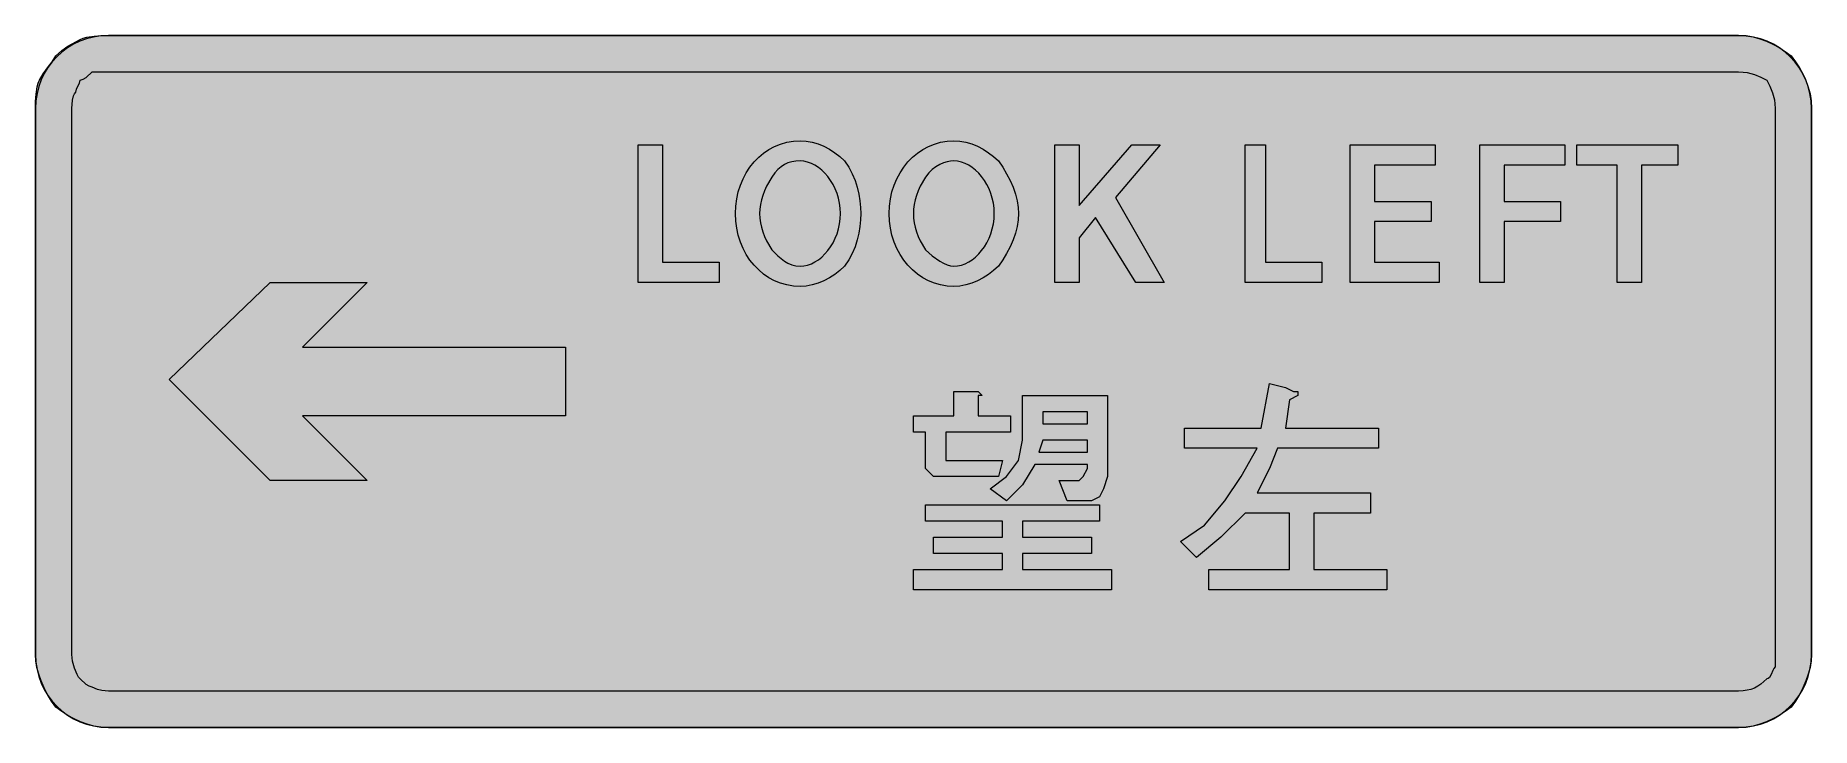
# Model space of a CAD drawing. Header units: metres. Extents: x 20 to 547, y 33 to 238.
import ezdxf

# ---------------------------------------------------------------- set-up
doc = ezdxf.new("R2010")
doc.units = ezdxf.units.M
for name, color, linetype, true_color in [('FILL_BLUE_0000FF', 7, 'Continuous', 0x0000ff), ('FILL_WHITE_FFFFFF', 7, 'Continuous', 0xffffff), ('STROKE_BLUE_0000FF', 7, 'Continuous', 0x0000ff)]:
    doc.layers.add(name, color=color, linetype=linetype, true_color=true_color)

msp = doc.modelspace()

# ---------------------------------------------------------------- hatches: boundary and pattern name
at = {"layer": 'FILL_BLUE_0000FF', "true_color": 0x0000ff}
h = msp.add_hatch(color=7, dxfattribs=at)
h.dxf.hatch_style = 1
h.paths.add_polyline_path([(526.51, 227.47), (527.7, 227.31), (529.86, 226.77), (531.79, 226), (533.61, 225.12), (534.49, 223.3), (535.26, 221.37), (535.8, 219.21), (535.96, 218.02), (536.01, 216.72), (536.01, 54.72), (536.01, 51.12), (535.61, 50.62), (535.3, 50.05), (534.81, 48.87), (534.32, 47.91), (534.01, 47.63), (533.61, 47.52), (531.79, 45.94), (530.85, 45.33), (529.86, 44.82), (528.82, 44.43), (527.7, 44.14), (526.51, 43.98), (525.21, 43.92), (41.61, 43.92), (40.69, 43.94), (39.66, 44.07), (38.4, 44.43), (36.81, 45.12), (35.91, 45.33), (35.01, 45.87), (33.21, 47.52), (32.76, 48.08), (32.33, 48.81), (31.56, 50.67), (31.02, 52.75), (30.81, 54.72), (30.81, 216.72), (30.96, 219.12), (31.32, 220.43), (31.61, 221.02), (32.01, 221.52), (32.2, 222.42), (32.61, 223.32), (33.02, 224.22), (33.21, 225.12), (34.11, 225.33), (35.01, 225.87), (36.81, 227.52), (41.61, 227.52), (525.21, 227.52), (526.51, 227.47)])
at = {"layer": 'FILL_WHITE_FFFFFF', "true_color": 0xffffff}
h = msp.add_hatch(color=7, dxfattribs=at)
h.dxf.hatch_style = 1
h.paths.add_polyline_path([(527.41, 238.21), (529.5, 237.89), (531.52, 237.37), (533.46, 236.67), (535.35, 235.8), (537.19, 234.78), (539.01, 233.61), (540.81, 232.32), (542.1, 230.52), (543.27, 228.7), (544.29, 226.86), (545.16, 224.97), (545.86, 223.03), (546.38, 221.01), (546.7, 218.92), (546.81, 216.72), (546.81, 54.72), (546.7, 52.87), (546.38, 50.93), (545.86, 48.94), (545.16, 46.92), (544.29, 44.9), (543.27, 42.91), (542.1, 40.97), (540.81, 39.12), (539.01, 37.83), (537.19, 36.66), (535.35, 35.64), (533.46, 34.77), (531.52, 34.07), (529.5, 33.55), (527.41, 33.23), (525.21, 33.12), (41.61, 33.12), (39.41, 33.23), (37.32, 33.55), (35.3, 34.07), (33.36, 34.77), (31.47, 35.64), (29.63, 36.66), (27.81, 37.83), (26.01, 39.12), (24.72, 40.97), (23.55, 42.91), (22.53, 44.9), (21.66, 46.92), (20.96, 48.94), (20.44, 50.93), (20.12, 52.87), (20.01, 54.72), (20.01, 216.72), (20.03, 218.71), (20.16, 220.92), (20.52, 223.13), (20.81, 224.17), (21.21, 225.12), (22.3, 226.92), (23.61, 228.72), (24.92, 230.52), (26.01, 232.32), (27.81, 233.91), (29.61, 235.17), (33.21, 237.12), (34.16, 237.52), (35.2, 237.81), (37.41, 238.17), (39.62, 238.3), (41.61, 238.32), (525.21, 238.32), (527.41, 238.21)])
h = msp.add_hatch(color=7, dxfattribs=at)
h.dxf.hatch_style = 1
h.paths.add_polyline_path([(198.81, 205.92), (206.01, 205.92), (206.01, 171.12), (222.81, 171.12), (222.81, 165.12), (198.81, 165.12), (198.81, 205.92)])
h = msp.add_hatch(color=7, dxfattribs=at)
h.dxf.hatch_style = 1
h.paths.add_polyline_path([(250.39, 206.69), (252.15, 206.17), (253.86, 205.47), (255.52, 204.6), (257.1, 203.58), (258.61, 202.41), (260.01, 201.12), (261.25, 199.27), (262.28, 197.33), (263.11, 195.34), (263.76, 193.32), (264.24, 191.3), (264.57, 189.31), (264.75, 187.37), (264.81, 185.52), (264.75, 183.67), (264.57, 181.73), (264.24, 179.74), (263.76, 177.72), (263.11, 175.7), (262.28, 173.71), (261.25, 171.77), (260.01, 169.92), (258.61, 168.63), (257.1, 167.46), (255.52, 166.44), (253.86, 165.57), (252.15, 164.87), (250.39, 164.35), (248.61, 164.03), (246.81, 163.92), (244.81, 164.03), (242.88, 164.36), (241.03, 164.89), (239.25, 165.61), (237.57, 166.51), (235.99, 167.59), (234.52, 168.83), (233.16, 170.22), (231.93, 171.75), (230.84, 173.41), (229.89, 175.19), (229.09, 177.08), (228.46, 179.07), (227.99, 181.15), (227.71, 183.3), (227.61, 185.52), (227.71, 187.74), (227.99, 189.89), (228.46, 191.97), (229.09, 193.96), (229.89, 195.85), (230.84, 197.63), (231.93, 199.29), (233.16, 200.82), (234.52, 202.21), (235.99, 203.45), (237.57, 204.53), (239.25, 205.43), (241.03, 206.15), (242.88, 206.68), (244.81, 207.01), (246.81, 207.12), (248.61, 207.01), (250.39, 206.69)])
h.paths.add_polyline_path([(244.32, 200.88), (243.2, 200.55), (242.16, 200.07), (241.17, 199.42), (240.23, 198.59), (239.31, 197.56), (238.41, 196.32), (236.83, 193.62), (236.22, 192.27), (235.71, 190.92), (235.32, 189.57), (235.03, 188.22), (234.87, 186.87), (234.81, 185.52), (234.87, 184.17), (235.03, 182.82), (235.32, 181.47), (235.71, 180.12), (236.22, 178.77), (236.83, 177.42), (238.41, 174.72), (240.23, 172.96), (242.16, 171.42), (243.2, 170.81), (244.32, 170.33), (245.51, 170.03), (246.81, 169.92), (247.93, 170), (249.05, 170.25), (250.15, 170.64), (251.22, 171.18), (252.25, 171.85), (253.24, 172.64), (254.18, 173.55), (255.06, 174.57), (255.87, 175.69), (256.6, 176.89), (257.24, 178.18), (257.78, 179.54), (258.22, 180.96), (258.54, 182.44), (258.74, 183.96), (258.81, 185.52), (258.74, 187.08), (258.54, 188.6), (258.22, 190.08), (257.78, 191.5), (257.24, 192.86), (256.6, 194.15), (255.87, 195.35), (255.06, 196.47), (254.18, 197.49), (253.24, 198.4), (252.25, 199.19), (251.22, 199.86), (250.15, 200.4), (249.05, 200.79), (247.93, 201.04), (246.81, 201.12), (245.51, 201.06), (244.32, 200.88)], flags=16)
h = msp.add_hatch(color=7, dxfattribs=at)
h.dxf.hatch_style = 1
h.paths.add_polyline_path([(295.99, 206.69), (297.75, 206.17), (299.46, 205.47), (301.12, 204.6), (302.7, 203.58), (304.21, 202.41), (305.61, 201.12), (306.9, 199.27), (308.07, 197.33), (309.09, 195.34), (309.96, 193.32), (310.66, 191.3), (311.18, 189.31), (311.5, 187.37), (311.61, 185.52), (311.5, 183.67), (311.18, 181.73), (310.66, 179.74), (309.96, 177.72), (309.09, 175.7), (308.07, 173.71), (306.9, 171.77), (305.61, 169.92), (304.21, 168.63), (302.7, 167.46), (301.12, 166.44), (299.46, 165.57), (297.75, 164.87), (295.99, 164.35), (294.21, 164.03), (292.41, 163.92), (290.41, 164.03), (288.48, 164.36), (286.63, 164.89), (284.85, 165.61), (283.17, 166.51), (281.59, 167.59), (280.12, 168.83), (278.76, 170.22), (277.53, 171.75), (276.44, 173.41), (275.49, 175.19), (274.69, 177.08), (274.06, 179.07), (273.59, 181.15), (273.31, 183.3), (273.21, 185.52), (273.31, 187.74), (273.59, 189.89), (274.06, 191.97), (274.69, 193.96), (275.49, 195.85), (276.44, 197.63), (277.53, 199.29), (278.76, 200.82), (280.12, 202.21), (281.59, 203.45), (283.17, 204.53), (284.85, 205.43), (286.63, 206.15), (288.48, 206.68), (290.41, 207.01), (292.41, 207.12), (294.21, 207.01), (295.99, 206.69)])
h.paths.add_polyline_path([(290.42, 200.88), (289.33, 200.55), (288.21, 200.07), (287.09, 199.42), (286, 198.59), (284.96, 197.56), (284.01, 196.32), (282.43, 193.62), (281.82, 192.27), (281.31, 190.92), (280.92, 189.57), (280.63, 188.22), (280.47, 186.87), (280.41, 185.52), (280.47, 184.17), (280.63, 182.82), (280.92, 181.47), (281.31, 180.12), (281.82, 178.77), (282.43, 177.42), (284.01, 174.72), (286, 172.96), (288.21, 171.42), (289.33, 170.81), (290.42, 170.33), (291.46, 170.03), (292.41, 169.92), (293.53, 170), (294.65, 170.25), (295.75, 170.64), (296.82, 171.18), (297.85, 171.85), (298.84, 172.64), (299.78, 173.55), (300.66, 174.57), (301.47, 175.69), (302.2, 176.89), (302.84, 178.18), (303.38, 179.54), (303.82, 180.96), (304.14, 182.44), (304.34, 183.96), (304.41, 185.52), (304.34, 187.08), (304.14, 188.6), (303.82, 190.08), (303.38, 191.5), (302.84, 192.86), (302.2, 194.15), (301.47, 195.35), (300.66, 196.47), (299.78, 197.49), (298.84, 198.4), (297.85, 199.19), (296.82, 199.86), (295.75, 200.4), (294.65, 200.79), (293.53, 201.04), (292.41, 201.12), (291.46, 201.06), (290.42, 200.88)], flags=16)
h = msp.add_hatch(color=7, dxfattribs=at)
h.dxf.hatch_style = 1
h.paths.add_polyline_path([(334.41, 184.32), (329.61, 178.32), (329.61, 165.12), (322.41, 165.12), (322.41, 205.92), (329.61, 205.92), (329.61, 187.92), (345.21, 205.92), (353.61, 205.92), (340.41, 190.32), (354.81, 165.12), (346.41, 165.12), (334.41, 184.32)])
h = msp.add_hatch(color=7, dxfattribs=at)
h.dxf.hatch_style = 1
h.paths.add_polyline_path([(378.81, 205.92), (384.81, 205.92), (384.81, 171.12), (401.61, 171.12), (401.61, 165.12), (378.81, 165.12), (378.81, 205.92)])
h = msp.add_hatch(color=7, dxfattribs=at)
h.dxf.hatch_style = 1
h.paths.add_polyline_path([(410.01, 205.92), (435.21, 205.92), (435.21, 199.92), (417.21, 199.92), (417.21, 189.12), (434.01, 189.12), (434.01, 183.12), (417.21, 183.12), (417.21, 171.12), (436.41, 171.12), (436.41, 165.12), (410.01, 165.12), (410.01, 205.92)])
h = msp.add_hatch(color=7, dxfattribs=at)
h.dxf.hatch_style = 1
h.paths.add_polyline_path([(455.61, 165.12), (448.41, 165.12), (448.41, 205.92), (473.61, 205.92), (473.61, 199.92), (455.61, 199.92), (455.61, 189.12), (472.41, 189.12), (472.41, 183.12), (455.61, 183.12), (455.61, 165.12)])
h = msp.add_hatch(color=7, dxfattribs=at)
h.dxf.hatch_style = 1
h.paths.add_polyline_path([(507.21, 199.92), (496.41, 199.92), (496.41, 165.12), (489.21, 165.12), (489.21, 199.92), (477.21, 199.92), (477.21, 205.92), (507.21, 205.92), (507.21, 199.92)])
h = msp.add_hatch(color=7, dxfattribs=at)
h.dxf.hatch_style = 1
h.paths.add_polyline_path([(177.21, 145.92), (177.21, 125.52), (99.21, 125.52), (118.41, 106.32), (89.61, 106.32), (59.61, 136.32), (89.61, 165.12), (118.41, 165.12), (99.21, 145.92), (177.21, 145.92)])
h = msp.add_hatch(color=7, dxfattribs=at)
h.dxf.hatch_style = 1
h.paths.add_polyline_path([(292.41, 125.52), (292.41, 132.72), (298.41, 132.72), (299.61, 132.72), (300.81, 131.52), (299.61, 131.52), (299.61, 130.32), (299.61, 125.52), (309.21, 125.52), (309.21, 120.72), (290.01, 120.72), (290.01, 114.72), (290.01, 113.52), (290.01, 112.32), (291.21, 112.32), (292.41, 112.32), (306.81, 112.32), (305.61, 107.52), (287.61, 107.52), (286.41, 107.52), (285.21, 108.72), (284.01, 109.92), (284.01, 111.12), (284.01, 120.72), (280.41, 120.72), (280.41, 125.52), (292.41, 125.52)])
h = msp.add_hatch(color=7, dxfattribs=at)
h.dxf.hatch_style = 1
h.paths.add_polyline_path([(383.61, 121.92), (386.01, 135.12), (390.81, 133.92), (393.21, 132.72), (394.41, 132.72), (394.41, 131.52), (392.01, 130.32), (390.81, 121.92), (418.41, 121.92), (418.41, 115.92), (388.41, 115.92), (386.01, 109.92), (382.41, 102.72), (416.01, 102.72), (416.01, 96.72), (399.21, 96.72), (399.21, 79.92), (420.81, 79.92), (420.81, 73.92), (368.01, 73.92), (368.01, 79.92), (392.01, 79.92), (392.01, 96.72), (378.81, 96.72), (371.61, 89.52), (364.41, 83.52), (359.61, 88.32), (366.81, 93.12), (372.81, 100.32), (377.61, 107.52), (382.41, 115.92), (360.81, 115.92), (360.81, 121.92), (383.61, 121.92)])
h = msp.add_hatch(color=7, dxfattribs=at)
h.dxf.hatch_style = 1
h.paths.add_polyline_path([(312.81, 118.32), (312.81, 124.32), (312.81, 131.52), (338.01, 131.52), (338.01, 107.52), (336.81, 103.92), (335.61, 101.52), (333.21, 100.32), (328.41, 100.32), (326.01, 100.32), (323.61, 106.32), (329.61, 106.32), (330.81, 107.52), (332.01, 109.92), (332.01, 111.12), (316.41, 111.12), (312.81, 105.12), (308.01, 100.32), (303.21, 103.92), (308.01, 107.52), (311.61, 112.32), (312.81, 118.32)])
h.paths.add_polyline_path([(317.61, 114.72), (332.01, 114.72), (332.01, 118.32), (318.81, 118.32), (317.61, 114.72)], flags=16)
h.paths.add_polyline_path([(332.01, 126.72), (318.81, 126.72), (318.81, 123.12), (332.01, 123.12), (332.01, 126.72)], flags=16)
h = msp.add_hatch(color=7, dxfattribs=at)
h.dxf.hatch_style = 1
h.paths.add_polyline_path([(335.61, 99.12), (335.61, 94.32), (312.81, 94.32), (312.81, 89.52), (333.21, 89.52), (333.21, 84.72), (312.81, 84.72), (312.81, 79.92), (339.21, 79.92), (339.21, 73.92), (280.41, 73.92), (280.41, 79.92), (306.81, 79.92), (306.81, 84.72), (286.41, 84.72), (286.41, 89.52), (306.81, 89.52), (306.81, 94.32), (284.01, 94.32), (284.01, 99.12), (335.61, 99.12)])

# ---------------------------------------------------------------- linework, layer by layer
at = {"layer": 'FILL_BLUE_0000FF', "lineweight": 0, "true_color": 0x0000ff}
msp.add_lwpolyline([(526.51, 227.47), (527.7, 227.31), (529.86, 226.77), (531.79, 226), (533.61, 225.12), (534.49, 223.3), (535.26, 221.37), (535.8, 219.21), (535.96, 218.02), (536.01, 216.72), (536.01, 54.72), (536.01, 51.12), (535.61, 50.62), (535.3, 50.05), (534.81, 48.87), (534.32, 47.91), (534.01, 47.63), (533.61, 47.52), (531.79, 45.94), (530.85, 45.33), (529.86, 44.82), (528.82, 44.43), (527.7, 44.14), (526.51, 43.98), (525.21, 43.92), (41.61, 43.92), (40.69, 43.94), (39.66, 44.07), (38.4, 44.43), (36.81, 45.12), (35.91, 45.33), (35.01, 45.87), (33.21, 47.52), (32.76, 48.08), (32.33, 48.81), (31.56, 50.67), (31.02, 52.75), (30.81, 54.72), (30.81, 216.72), (30.96, 219.12), (31.32, 220.43), (31.61, 221.02), (32.01, 221.52), (32.2, 222.42), (32.61, 223.32), (33.02, 224.22), (33.21, 225.12), (34.11, 225.33), (35.01, 225.87), (36.81, 227.52), (41.61, 227.52), (525.21, 227.52)], close=True, dxfattribs=at)
at = {"layer": 'FILL_WHITE_FFFFFF', "lineweight": 0, "true_color": 0xffffff}
for points in [[(527.41, 238.21), (529.5, 237.89), (531.52, 237.37), (533.46, 236.67), (535.35, 235.8), (537.19, 234.78), (539.01, 233.61), (540.81, 232.32), (542.1, 230.52), (543.27, 228.7), (544.29, 226.86), (545.16, 224.97), (545.86, 223.03), (546.38, 221.01), (546.7, 218.92), (546.81, 216.72), (546.81, 54.72), (546.7, 52.87), (546.38, 50.93), (545.86, 48.94), (545.16, 46.92), (544.29, 44.9), (543.27, 42.91), (542.1, 40.97), (540.81, 39.12), (539.01, 37.83), (537.19, 36.66), (535.35, 35.64), (533.46, 34.77), (531.52, 34.07), (529.5, 33.55), (527.41, 33.23), (525.21, 33.12), (41.61, 33.12), (39.41, 33.23), (37.32, 33.55), (35.3, 34.07), (33.36, 34.77), (31.47, 35.64), (29.63, 36.66), (27.81, 37.83), (26.01, 39.12), (24.72, 40.97), (23.55, 42.91), (22.53, 44.9), (21.66, 46.92), (20.96, 48.94), (20.44, 50.93), (20.12, 52.87), (20.01, 54.72), (20.01, 216.72), (20.03, 218.71), (20.16, 220.92), (20.52, 223.13), (20.81, 224.17), (21.21, 225.12), (22.3, 226.92), (23.61, 228.72), (24.92, 230.52), (26.01, 232.32), (27.81, 233.91), (29.61, 235.17), (33.21, 237.12), (34.16, 237.52), (35.2, 237.81), (37.41, 238.17), (39.62, 238.3), (41.61, 238.32), (525.21, 238.32)], [(198.81, 205.92), (206.01, 205.92), (206.01, 171.12), (222.81, 171.12), (222.81, 165.12), (198.81, 165.12)], [(250.39, 206.69), (252.15, 206.17), (253.86, 205.47), (255.52, 204.6), (257.1, 203.58), (258.61, 202.41), (260.01, 201.12), (261.25, 199.27), (262.28, 197.33), (263.11, 195.34), (263.76, 193.32), (264.24, 191.3), (264.57, 189.31), (264.75, 187.37), (264.81, 185.52), (264.75, 183.67), (264.57, 181.73), (264.24, 179.74), (263.76, 177.72), (263.11, 175.7), (262.28, 173.71), (261.25, 171.77), (260.01, 169.92), (258.61, 168.63), (257.1, 167.46), (255.52, 166.44), (253.86, 165.57), (252.15, 164.87), (250.39, 164.35), (248.61, 164.03), (246.81, 163.92), (244.81, 164.03), (242.88, 164.36), (241.03, 164.89), (239.25, 165.61), (237.57, 166.51), (235.99, 167.59), (234.52, 168.83), (233.16, 170.22), (231.93, 171.75), (230.84, 173.41), (229.89, 175.19), (229.09, 177.08), (228.46, 179.07), (227.99, 181.15), (227.71, 183.3), (227.61, 185.52), (227.71, 187.74), (227.99, 189.89), (228.46, 191.97), (229.09, 193.96), (229.89, 195.85), (230.84, 197.63), (231.93, 199.29), (233.16, 200.82), (234.52, 202.21), (235.99, 203.45), (237.57, 204.53), (239.25, 205.43), (241.03, 206.15), (242.88, 206.68), (244.81, 207.01), (246.81, 207.12), (248.61, 207.01)], [(295.99, 206.69), (297.75, 206.17), (299.46, 205.47), (301.12, 204.6), (302.7, 203.58), (304.21, 202.41), (305.61, 201.12), (306.9, 199.27), (308.07, 197.33), (309.09, 195.34), (309.96, 193.32), (310.66, 191.3), (311.18, 189.31), (311.5, 187.37), (311.61, 185.52), (311.5, 183.67), (311.18, 181.73), (310.66, 179.74), (309.96, 177.72), (309.09, 175.7), (308.07, 173.71), (306.9, 171.77), (305.61, 169.92), (304.21, 168.63), (302.7, 167.46), (301.12, 166.44), (299.46, 165.57), (297.75, 164.87), (295.99, 164.35), (294.21, 164.03), (292.41, 163.92), (290.41, 164.03), (288.48, 164.36), (286.63, 164.89), (284.85, 165.61), (283.17, 166.51), (281.59, 167.59), (280.12, 168.83), (278.76, 170.22), (277.53, 171.75), (276.44, 173.41), (275.49, 175.19), (274.69, 177.08), (274.06, 179.07), (273.59, 181.15), (273.31, 183.3), (273.21, 185.52), (273.31, 187.74), (273.59, 189.89), (274.06, 191.97), (274.69, 193.96), (275.49, 195.85), (276.44, 197.63), (277.53, 199.29), (278.76, 200.82), (280.12, 202.21), (281.59, 203.45), (283.17, 204.53), (284.85, 205.43), (286.63, 206.15), (288.48, 206.68), (290.41, 207.01), (292.41, 207.12), (294.21, 207.01)], [(334.41, 184.32), (329.61, 178.32), (329.61, 165.12), (322.41, 165.12), (322.41, 205.92), (329.61, 205.92), (329.61, 187.92), (345.21, 205.92), (353.61, 205.92), (340.41, 190.32), (354.81, 165.12), (346.41, 165.12)], [(378.81, 205.92), (384.81, 205.92), (384.81, 171.12), (401.61, 171.12), (401.61, 165.12), (378.81, 165.12)], [(410.01, 205.92), (435.21, 205.92), (435.21, 199.92), (417.21, 199.92), (417.21, 189.12), (434.01, 189.12), (434.01, 183.12), (417.21, 183.12), (417.21, 171.12), (436.41, 171.12), (436.41, 165.12), (410.01, 165.12)], [(455.61, 165.12), (448.41, 165.12), (448.41, 205.92), (473.61, 205.92), (473.61, 199.92), (455.61, 199.92), (455.61, 189.12), (472.41, 189.12), (472.41, 183.12), (455.61, 183.12)], [(507.21, 199.92), (496.41, 199.92), (496.41, 165.12), (489.21, 165.12), (489.21, 199.92), (477.21, 199.92), (477.21, 205.92), (507.21, 205.92)], [(244.32, 200.88), (243.2, 200.55), (242.16, 200.07), (241.17, 199.42), (240.23, 198.59), (239.31, 197.56), (238.41, 196.32), (236.83, 193.62), (236.22, 192.27), (235.71, 190.92), (235.32, 189.57), (235.03, 188.22), (234.87, 186.87), (234.81, 185.52), (234.87, 184.17), (235.03, 182.82), (235.32, 181.47), (235.71, 180.12), (236.22, 178.77), (236.83, 177.42), (238.41, 174.72), (240.23, 172.96), (242.16, 171.42), (243.2, 170.81), (244.32, 170.33), (245.51, 170.03), (246.81, 169.92), (247.93, 170), (249.05, 170.25), (250.15, 170.64), (251.22, 171.18), (252.25, 171.85), (253.24, 172.64), (254.18, 173.55), (255.06, 174.57), (255.87, 175.69), (256.6, 176.89), (257.24, 178.18), (257.78, 179.54), (258.22, 180.96), (258.54, 182.44), (258.74, 183.96), (258.81, 185.52), (258.74, 187.08), (258.54, 188.6), (258.22, 190.08), (257.78, 191.5), (257.24, 192.86), (256.6, 194.15), (255.87, 195.35), (255.06, 196.47), (254.18, 197.49), (253.24, 198.4), (252.25, 199.19), (251.22, 199.86), (250.15, 200.4), (249.05, 200.79), (247.93, 201.04), (246.81, 201.12), (245.51, 201.06)], [(290.42, 200.88), (289.33, 200.55), (288.21, 200.07), (287.09, 199.42), (286, 198.59), (284.96, 197.56), (284.01, 196.32), (282.43, 193.62), (281.82, 192.27), (281.31, 190.92), (280.92, 189.57), (280.63, 188.22), (280.47, 186.87), (280.41, 185.52), (280.47, 184.17), (280.63, 182.82), (280.92, 181.47), (281.31, 180.12), (281.82, 178.77), (282.43, 177.42), (284.01, 174.72), (286, 172.96), (288.21, 171.42), (289.33, 170.81), (290.42, 170.33), (291.46, 170.03), (292.41, 169.92), (293.53, 170), (294.65, 170.25), (295.75, 170.64), (296.82, 171.18), (297.85, 171.85), (298.84, 172.64), (299.78, 173.55), (300.66, 174.57), (301.47, 175.69), (302.2, 176.89), (302.84, 178.18), (303.38, 179.54), (303.82, 180.96), (304.14, 182.44), (304.34, 183.96), (304.41, 185.52), (304.34, 187.08), (304.14, 188.6), (303.82, 190.08), (303.38, 191.5), (302.84, 192.86), (302.2, 194.15), (301.47, 195.35), (300.66, 196.47), (299.78, 197.49), (298.84, 198.4), (297.85, 199.19), (296.82, 199.86), (295.75, 200.4), (294.65, 200.79), (293.53, 201.04), (292.41, 201.12), (291.46, 201.06)], [(177.21, 145.92), (177.21, 125.52), (99.21, 125.52), (118.41, 106.32), (89.61, 106.32), (59.61, 136.32), (89.61, 165.12), (118.41, 165.12), (99.21, 145.92)], [(292.41, 125.52), (292.41, 132.72), (298.41, 132.72), (299.61, 132.72), (300.81, 131.52), (299.61, 131.52), (299.61, 130.32), (299.61, 125.52), (309.21, 125.52), (309.21, 120.72), (290.01, 120.72), (290.01, 114.72), (290.01, 113.52), (290.01, 112.32), (291.21, 112.32), (292.41, 112.32), (306.81, 112.32), (305.61, 107.52), (287.61, 107.52), (286.41, 107.52), (285.21, 108.72), (284.01, 109.92), (284.01, 111.12), (284.01, 120.72), (280.41, 120.72), (280.41, 125.52)], [(383.61, 121.92), (386.01, 135.12), (390.81, 133.92), (393.21, 132.72), (394.41, 132.72), (394.41, 131.52), (392.01, 130.32), (390.81, 121.92), (418.41, 121.92), (418.41, 115.92), (388.41, 115.92), (386.01, 109.92), (382.41, 102.72), (416.01, 102.72), (416.01, 96.72), (399.21, 96.72), (399.21, 79.92), (420.81, 79.92), (420.81, 73.92), (368.01, 73.92), (368.01, 79.92), (392.01, 79.92), (392.01, 96.72), (378.81, 96.72), (371.61, 89.52), (364.41, 83.52), (359.61, 88.32), (366.81, 93.12), (372.81, 100.32), (377.61, 107.52), (382.41, 115.92), (360.81, 115.92), (360.81, 121.92)], [(312.81, 118.32), (312.81, 124.32), (312.81, 131.52), (338.01, 131.52), (338.01, 107.52), (336.81, 103.92), (335.61, 101.52), (333.21, 100.32), (328.41, 100.32), (326.01, 100.32), (323.61, 106.32), (329.61, 106.32), (330.81, 107.52), (332.01, 109.92), (332.01, 111.12), (316.41, 111.12), (312.81, 105.12), (308.01, 100.32), (303.21, 103.92), (308.01, 107.52), (311.61, 112.32)], [(332.01, 126.72), (318.81, 126.72), (318.81, 123.12), (332.01, 123.12)], [(317.61, 114.72), (332.01, 114.72), (332.01, 118.32), (318.81, 118.32)], [(335.61, 99.12), (335.61, 94.32), (312.81, 94.32), (312.81, 89.52), (333.21, 89.52), (333.21, 84.72), (312.81, 84.72), (312.81, 79.92), (339.21, 79.92), (339.21, 73.92), (280.41, 73.92), (280.41, 79.92), (306.81, 79.92), (306.81, 84.72), (286.41, 84.72), (286.41, 89.52), (306.81, 89.52), (306.81, 94.32), (284.01, 94.32), (284.01, 99.12)]]:
    msp.add_lwpolyline(points, close=True, dxfattribs=at)
at = {"layer": 'STROKE_BLUE_0000FF', "lineweight": 0, "true_color": 0x0000ff}
msp.add_lwpolyline([(525.21, 33.12), (527.43, 33.23), (529.58, 33.56), (531.66, 34.09), (533.65, 34.81), (535.54, 35.71), (537.32, 36.79), (538.98, 38.03), (540.51, 39.42), (541.9, 40.95), (543.14, 42.61), (544.22, 44.39), (545.12, 46.28), (545.84, 48.27), (546.37, 50.35), (546.7, 52.5), (546.81, 54.72), (546.81, 216.72), (546.7, 218.94), (546.37, 221.09), (545.84, 223.17), (545.12, 225.16), (544.22, 227.05), (543.14, 228.83), (541.9, 230.49), (540.51, 232.02), (538.98, 233.41), (537.32, 234.65), (535.54, 235.73), (533.65, 236.63), (531.66, 237.35), (529.58, 237.88), (527.43, 238.21), (525.21, 238.32), (41.61, 238.32), (39.39, 238.21), (37.24, 237.88), (35.16, 237.35), (33.17, 236.63), (31.28, 235.73), (29.5, 234.65), (27.84, 233.41), (26.31, 232.02), (24.92, 230.49), (23.68, 228.83), (22.6, 227.05), (21.7, 225.16), (20.98, 223.17), (20.45, 221.09), (20.12, 218.94), (20.01, 216.72), (20.01, 54.72), (20.12, 52.5), (20.45, 50.35), (20.98, 48.27), (21.7, 46.28), (22.6, 44.39), (23.68, 42.61), (24.92, 40.95), (26.31, 39.42), (27.84, 38.03), (29.5, 36.79), (31.28, 35.71), (33.17, 34.81), (35.16, 34.09), (37.24, 33.56), (39.39, 33.23), (41.61, 33.12), (525.21, 33.12)], dxfattribs=at)

doc.saveas('drawing.dxf')
